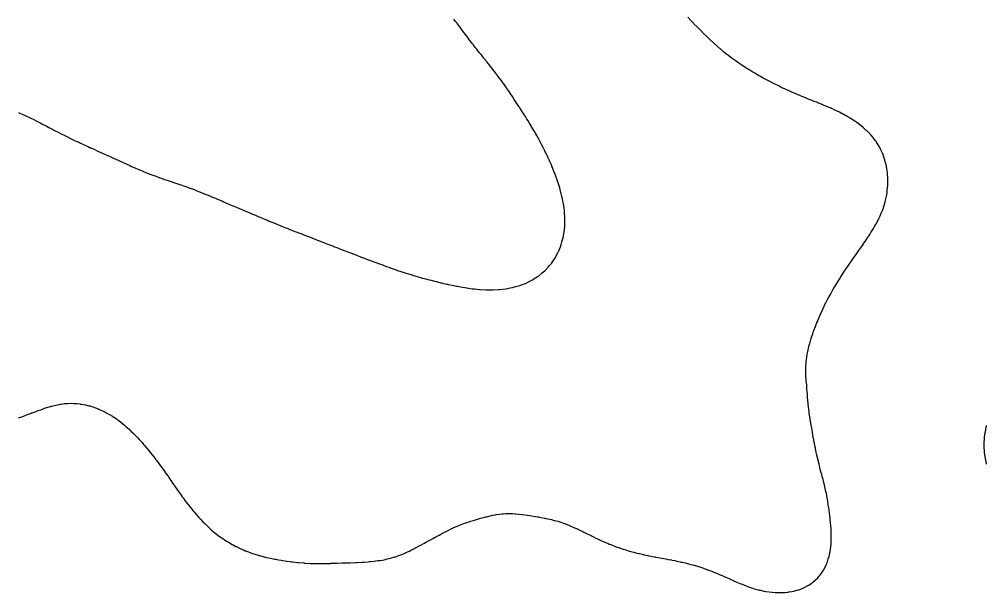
# Model space of a CAD drawing. Extents: x -717078 to -715000, y -984629 to -984000.
# Drawn here: x -715149.4 to -715000.5, y -984223.1 to -984134.9 of the extents above; entities that cross this region are included whole.
import ezdxf

# ---------------------------------------------------------------- set-up
doc = ezdxf.new("R2010")
doc.units = 0
doc.layers.add('buffer_B2_0_1_clip', color=7, linetype='Continuous')

msp = doc.modelspace()

# ---------------------------------------------------------------- linework, layer by layer
at = {"layer": 'buffer_B2_0_1_clip'}
for points in [[(-715149.5, -984196.19), (-715149.01, -984196.01), (-715149, -984196), (-715148.5, -984195.81), (-715148.27, -984195.73), (-715147.68, -984195.5), (-715147.55, -984195.45), (-715147.5, -984195.43), (-715147.39, -984195.39), (-715146.82, -984195.18), (-715146.5, -984195.05), (-715146.08, -984194.92), (-715145.82, -984194.82), (-715145.5, -984194.71), (-715145.34, -984194.66), (-715144.8, -984194.5), (-715144.57, -984194.43), (-715144.5, -984194.4), (-715144.37, -984194.37), (-715143.77, -984194.23), (-715143.5, -984194.16), (-715143.09, -984194.09), (-715142.93, -984194.07), (-715142.5, -984193.99), (-715142.03, -984193.97), (-715141.96, -984193.96), (-715141.5, -984193.94), (-715141.05, -984193.95), (-715140.96, -984193.96), (-715140.5, -984193.97), (-715140.04, -984194.04), (-715139.95, -984194.05), (-715139.5, -984194.11), (-715139.19, -984194.19), (-715138.69, -984194.31), (-715138.5, -984194.35), (-715138.39, -984194.39), (-715138.06, -984194.5), (-715137.64, -984194.64), (-715137.5, -984194.69), (-715137.16, -984194.84), (-715136.94, -984194.94), (-715136.5, -984195.14), (-715136.26, -984195.26), (-715135.8, -984195.5), (-715135.6, -984195.6), (-715135.5, -984195.66), (-715135.07, -984195.93), (-715134.98, -984195.98), (-715134.5, -984196.3), (-715134.38, -984196.38), (-715134.22, -984196.5), (-715133.81, -984196.81), (-715133.5, -984197.06), (-715133.26, -984197.26), (-715132.98, -984197.5), (-715132.73, -984197.73), (-715132.5, -984197.93), (-715132.21, -984198.21), (-715131.91, -984198.5), (-715131.7, -984198.7), (-715131.5, -984198.9), (-715131.21, -984199.21), (-715130.94, -984199.5), (-715130.73, -984199.73), (-715130.5, -984199.98), (-715130.26, -984200.26), (-715130.06, -984200.5), (-715129.8, -984200.8), (-715129.5, -984201.17), (-715129.35, -984201.35), (-715129.23, -984201.5), (-715128.91, -984201.91), (-715128.5, -984202.44), (-715128.47, -984202.47), (-715128.45, -984202.5), (-715128.31, -984202.69), (-715128.04, -984203.04), (-715127.7, -984203.5), (-715127.61, -984203.61), (-715127.5, -984203.77), (-715127.19, -984204.19), (-715126.97, -984204.5), (-715126.77, -984204.77), (-715126.5, -984205.17), (-715126.37, -984205.37), (-715126.28, -984205.5), (-715125.96, -984205.96), (-715125.79, -984206.21), (-715125.59, -984206.5), (-715125.55, -984206.55), (-715125.5, -984206.63), (-715125.14, -984207.14), (-715124.9, -984207.5), (-715124.73, -984207.73), (-715124.5, -984208.05), (-715124.31, -984208.31), (-715124.19, -984208.5), (-715123.89, -984208.89), (-715123.5, -984209.39), (-715123.45, -984209.45), (-715123.41, -984209.5), (-715123.05, -984209.95), (-715123.01, -984210.01), (-715122.61, -984210.5), (-715122.56, -984210.56), (-715122.5, -984210.62), (-715122.1, -984211.1), (-715121.75, -984211.5), (-715121.5, -984211.76), (-715121.15, -984212.15), (-715120.81, -984212.5), (-715120.65, -984212.65), (-715120.5, -984212.8), (-715120.14, -984213.14), (-715119.74, -984213.5), (-715119.61, -984213.61), (-715119.5, -984213.69), (-715119.05, -984214.05), (-715118.6, -984214.4), (-715118.5, -984214.48), (-715118.49, -984214.49), (-715118.47, -984214.5), (-715117.88, -984214.88), (-715117.5, -984215.13), (-715117.27, -984215.27), (-715116.89, -984215.5), (-715116.64, -984215.64), (-715116.5, -984215.72), (-715116.06, -984215.94), (-715115.98, -984215.98), (-715115.5, -984216.21), (-715115.3, -984216.3), (-715114.87, -984216.5), (-715114.61, -984216.61), (-715114.5, -984216.65), (-715114.26, -984216.74), (-715113.88, -984216.88), (-715113.5, -984217.02), (-715113.14, -984217.14), (-715112.74, -984217.26), (-715112.5, -984217.34), (-715112.37, -984217.37), (-715111.92, -984217.5), (-715111.59, -984217.59), (-715111.5, -984217.61), (-715111.36, -984217.64), (-715110.77, -984217.77), (-715110.5, -984217.83), (-715110.1, -984217.9), (-715109.93, -984217.93), (-715109.5, -984218.01), (-715109.08, -984218.08), (-715108.89, -984218.11), (-715108.5, -984218.18), (-715108.22, -984218.22), (-715107.72, -984218.28), (-715107.5, -984218.31), (-715107.33, -984218.33), (-715106.59, -984218.41), (-715106.5, -984218.42), (-715106.43, -984218.43), (-715105.6, -984218.5), (-715105.51, -984218.51), (-715105.5, -984218.51), (-715105.49, -984218.51), (-715104.56, -984218.56), (-715104.5, -984218.56), (-715104.44, -984218.56), (-715103.58, -984218.58), (-715103.5, -984218.58), (-715103.42, -984218.58), (-715102.58, -984218.58), (-715102.5, -984218.58), (-715102.43, -984218.57), (-715101.56, -984218.56), (-715101.5, -984218.56), (-715101.45, -984218.55), (-715100.53, -984218.53), (-715100.5, -984218.53), (-715100.47, -984218.52), (-715099.7, -984218.5), (-715099.51, -984218.49), (-715099.5, -984218.49), (-715099.49, -984218.49), (-715098.55, -984218.45), (-715098.5, -984218.45), (-715098.45, -984218.45), (-715097.59, -984218.41), (-715097.5, -984218.4), (-715097.4, -984218.4), (-715096.64, -984218.36), (-715096.5, -984218.36), (-715096.35, -984218.35), (-715095.7, -984218.3), (-715095.5, -984218.29), (-715095.27, -984218.27), (-715094.78, -984218.22), (-715094.5, -984218.19), (-715094.14, -984218.14), (-715093.9, -984218.1), (-715093.5, -984218.04), (-715093.05, -984217.95), (-715092.92, -984217.92), (-715092.5, -984217.83), (-715092.24, -984217.76), (-715091.57, -984217.57), (-715091.5, -984217.55), (-715091.46, -984217.54), (-715091.36, -984217.5), (-715090.74, -984217.26), (-715090.5, -984217.17), (-715090.03, -984216.97), (-715089.91, -984216.91), (-715089.5, -984216.73), (-715089.34, -984216.66), (-715089.01, -984216.5), (-715088.67, -984216.33), (-715088.5, -984216.23), (-715088.02, -984215.98), (-715087.93, -984215.93), (-715087.5, -984215.7), (-715087.37, -984215.63), (-715087.11, -984215.5), (-715086.73, -984215.27), (-715086.5, -984215.15), (-715086.08, -984214.92), (-715085.72, -984214.72), (-715085.5, -984214.6), (-715085.43, -984214.57), (-715085.3, -984214.5), (-715084.79, -984214.21), (-715084.5, -984214.06), (-715084.13, -984213.87), (-715083.59, -984213.59), (-715083.5, -984213.55), (-715083.47, -984213.53), (-715083.4, -984213.5), (-715082.8, -984213.2), (-715082.5, -984213.06), (-715082.11, -984212.89), (-715081.74, -984212.74), (-715081.5, -984212.64), (-715081.4, -984212.6), (-715081.12, -984212.5), (-715080.67, -984212.33), (-715080.5, -984212.27), (-715080.16, -984212.16), (-715079.92, -984212.08), (-715079.5, -984211.95), (-715079.16, -984211.84), (-715078.7, -984211.7), (-715078.5, -984211.64), (-715078.39, -984211.61), (-715077.97, -984211.5), (-715077.6, -984211.4), (-715077.5, -984211.38), (-715076.5, -984211.15), (-715076.08, -984211.08), (-715075.94, -984211.06), (-715075.5, -984210.99), (-715075.05, -984210.95), (-715074.94, -984210.94), (-715074.5, -984210.91), (-715074.09, -984210.91), (-715073.91, -984210.91), (-715073.5, -984210.91), (-715073.05, -984210.95), (-715072.96, -984210.96), (-715072.5, -984210.99), (-715072.05, -984211.05), (-715071.94, -984211.06), (-715071.5, -984211.11), (-715071.16, -984211.16), (-715070.79, -984211.21), (-715070.5, -984211.26), (-715070.29, -984211.29), (-715069.6, -984211.4), (-715069.5, -984211.42), (-715069.43, -984211.43), (-715069.06, -984211.5), (-715068.59, -984211.59), (-715068.5, -984211.61), (-715068.36, -984211.64), (-715067.76, -984211.76), (-715067.5, -984211.82), (-715067.06, -984211.94), (-715066.96, -984211.96), (-715066.5, -984212.09), (-715066.19, -984212.19), (-715065.61, -984212.39), (-715065.5, -984212.43), (-715065.45, -984212.45), (-715065.33, -984212.5), (-715064.73, -984212.73), (-715064.5, -984212.82), (-715064.03, -984213.03), (-715063.92, -984213.08), (-715063.5, -984213.27), (-715063.34, -984213.34), (-715063.03, -984213.5), (-715062.67, -984213.67), (-715062.5, -984213.75), (-715062, -984214), (-715062, -984214), (-715061.5, -984214.24), (-715061.33, -984214.33), (-715061, -984214.5), (-715060.66, -984214.66), (-715060.5, -984214.73), (-715060.08, -984214.92), (-715059.97, -984214.97), (-715059.5, -984215.18), (-715059.28, -984215.28), (-715058.77, -984215.5), (-715058.58, -984215.58), (-715058.5, -984215.61), (-715058.32, -984215.68), (-715057.86, -984215.86), (-715057.5, -984215.99), (-715057.13, -984216.13), (-715056.74, -984216.26), (-715056.5, -984216.35), (-715056.38, -984216.38), (-715056.03, -984216.5), (-715055.5, -984216.66), (-715055.29, -984216.71), (-715054.83, -984216.83), (-715054.5, -984216.92), (-715054.03, -984217.03), (-715053.95, -984217.05), (-715053.5, -984217.16), (-715053.22, -984217.22), (-715052.65, -984217.35), (-715052.5, -984217.38), (-715052.4, -984217.4), (-715051.95, -984217.5), (-715051.57, -984217.57), (-715051.5, -984217.59), (-715051.39, -984217.61), (-715050.73, -984217.73), (-715050.5, -984217.77), (-715050.17, -984217.83), (-715049.88, -984217.88), (-715049.5, -984217.95), (-715049.03, -984218.03), (-715048.95, -984218.05), (-715048.5, -984218.14), (-715048.2, -984218.2), (-715047.69, -984218.31), (-715047.5, -984218.35), (-715047.38, -984218.38), (-715046.87, -984218.5), (-715046.57, -984218.57), (-715046.5, -984218.59), (-715046.38, -984218.62), (-715045.77, -984218.77), (-715045.5, -984218.85), (-715045, -984219), (-715045, -984219), (-715044.5, -984219.16), (-715044.25, -984219.25), (-715043.55, -984219.5), (-715043.51, -984219.51), (-715043.5, -984219.52), (-715043.47, -984219.53), (-715042.78, -984219.78), (-715042.5, -984219.89), (-715042.07, -984220.07), (-715041.83, -984220.17), (-715041.5, -984220.31), (-715041.37, -984220.37), (-715041.1, -984220.5), (-715040.68, -984220.68), (-715040.5, -984220.75), (-715040.04, -984220.96), (-715039.98, -984220.98), (-715039.5, -984221.2), (-715039.3, -984221.3), (-715038.85, -984221.5), (-715038.6, -984221.6), (-715038.5, -984221.64), (-715038.27, -984221.73), (-715037.88, -984221.88), (-715037.5, -984222.03), (-715037.15, -984222.15), (-715036.68, -984222.32), (-715036.5, -984222.38), (-715036.41, -984222.41), (-715036.11, -984222.5), (-715035.63, -984222.63), (-715035.5, -984222.66), (-715035.3, -984222.7), (-715034.81, -984222.81), (-715034.5, -984222.87), (-715033.5, -984223), (-715033.03, -984223.03), (-715032.97, -984223.03), (-715032.5, -984223.06), (-715032.04, -984223.04), (-715031.96, -984223.04), (-715031.5, -984223.03), (-715031.03, -984222.97), (-715030.96, -984222.96), (-715030.5, -984222.9), (-715030.18, -984222.82), (-715029.7, -984222.7), (-715029.5, -984222.65), (-715029.39, -984222.61), (-715029.1, -984222.5), (-715028.68, -984222.32), (-715028.5, -984222.24), (-715028.03, -984221.97), (-715027.89, -984221.89), (-715027.5, -984221.66), (-715027.41, -984221.59), (-715027.29, -984221.5), (-715026.87, -984221.13), (-715026.5, -984220.78), (-715026.36, -984220.64), (-715026.24, -984220.5), (-715025.93, -984220.07), (-715025.62, -984219.62), (-715025.54, -984219.5), (-715025.52, -984219.48), (-715025.5, -984219.43), (-715025.2, -984218.8), (-715025.07, -984218.5), (-715024.93, -984218.07), (-715024.87, -984217.87), (-715024.75, -984217.5), (-715024.55, -984216.5), (-715024.55, -984216.45), (-715024.5, -984216.03), (-715024.45, -984215.55), (-715024.45, -984215.5), (-715024.45, -984215.45), (-715024.42, -984214.58), (-715024.42, -984214.5), (-715024.42, -984214.42), (-715024.44, -984213.56), (-715024.45, -984213.5), (-715024.45, -984213.45), (-715024.5, -984212.59), (-715024.51, -984212.51), (-715024.51, -984212.5), (-715024.51, -984212.49), (-715024.59, -984211.59), (-715024.6, -984211.5), (-715024.62, -984211.38), (-715024.7, -984210.7), (-715024.73, -984210.5), (-715024.76, -984210.24), (-715024.83, -984209.83), (-715024.87, -984209.5), (-715024.95, -984209.05), (-715024.96, -984208.96), (-715025.04, -984208.5), (-715025.12, -984208.12), (-715025.17, -984207.83), (-715025.24, -984207.5), (-715025.29, -984207.29), (-715025.45, -984206.55), (-715025.46, -984206.5), (-715025.47, -984206.47), (-715025.5, -984206.33), (-715025.68, -984205.68), (-715025.72, -984205.5), (-715025.81, -984205.19), (-715025.89, -984204.89), (-715026, -984204.5), (-715026.1, -984204.1), (-715026.17, -984203.83), (-715026.25, -984203.5), (-715026.3, -984203.3), (-715026.49, -984202.51), (-715026.49, -984202.5), (-715026.49, -984202.49), (-715026.5, -984202.47), (-715026.69, -984201.69), (-715026.73, -984201.5), (-715026.79, -984201.21), (-715026.86, -984200.86), (-715026.93, -984200.5), (-715027.02, -984200.02), (-715027.03, -984199.97), (-715027.12, -984199.5), (-715027.18, -984199.18), (-715027.26, -984198.74), (-715027.31, -984198.5), (-715027.33, -984198.33), (-715027.48, -984197.52), (-715027.48, -984197.5), (-715027.48, -984197.48), (-715027.5, -984197.37), (-715027.63, -984196.63), (-715027.65, -984196.5), (-715027.68, -984196.32), (-715027.76, -984195.76), (-715027.8, -984195.5), (-715027.84, -984195.16), (-715027.88, -984194.88), (-715027.92, -984194.5), (-715027.96, -984194.04), (-715027.97, -984193.97), (-715028.01, -984193.5), (-715028.05, -984193.05), (-715028.06, -984192.94), (-715028.1, -984192.5), (-715028.13, -984192.13), (-715028.16, -984191.84), (-715028.18, -984191.5), (-715028.2, -984191.2), (-715028.24, -984190.76), (-715028.26, -984190.5), (-715028.27, -984190.27), (-715028.31, -984189.69), (-715028.31, -984189.5), (-715028.31, -984189.31), (-715028.32, -984188.68), (-715028.32, -984188.5), (-715028.31, -984188.31), (-715028.28, -984187.72), (-715028.27, -984187.5), (-715028.23, -984187.23), (-715028.18, -984186.82), (-715028.14, -984186.5), (-715028.05, -984186.05), (-715028.04, -984185.96), (-715027.94, -984185.5), (-715027.85, -984185.15), (-715027.73, -984184.73), (-715027.67, -984184.5), (-715027.63, -984184.37), (-715027.5, -984183.97), (-715027.39, -984183.61), (-715027.35, -984183.5), (-715027.27, -984183.27), (-715027.13, -984182.87), (-715027, -984182.5), (-715026.86, -984182.14), (-715026.68, -984181.68), (-715026.61, -984181.5), (-715026.58, -984181.42), (-715026.5, -984181.25), (-715026.29, -984180.71), (-715026.19, -984180.5), (-715025.98, -984180.02), (-715025.95, -984179.95), (-715025.74, -984179.5), (-715025.66, -984179.34), (-715025.5, -984179.01), (-715025.34, -984178.66), (-715025.25, -984178.5), (-715025, -984178), (-715024.99, -984177.99), (-715024.72, -984177.5), (-715024.64, -984177.36), (-715024.5, -984177.11), (-715024.29, -984176.71), (-715024.16, -984176.5), (-715023.92, -984176.08), (-715023.68, -984175.68), (-715023.57, -984175.5), (-715023.54, -984175.46), (-715023.5, -984175.39), (-715023.17, -984174.83), (-715022.96, -984174.5), (-715022.78, -984174.22), (-715022.5, -984173.79), (-715022.39, -984173.61), (-715022.31, -984173.5), (-715021.99, -984173.01), (-715021.93, -984172.93), (-715021.63, -984172.5), (-715021.58, -984172.42), (-715021.5, -984172.32), (-715021.17, -984171.83), (-715020.93, -984171.5), (-715020.75, -984171.25), (-715020.5, -984170.91), (-715020.33, -984170.67), (-715020.22, -984170.5), (-715019.92, -984170.08), (-715019.53, -984169.53), (-715019.51, -984169.5), (-715019.51, -984169.49), (-715019.5, -984169.49), (-715019.11, -984168.89), (-715018.84, -984168.5), (-715018.71, -984168.29), (-715018.5, -984167.99), (-715018.31, -984167.69), (-715018.2, -984167.5), (-715017.94, -984167.06), (-715017.74, -984166.74), (-715017.6, -984166.5), (-715017.56, -984166.44), (-715017.5, -984166.33), (-715017.22, -984165.78), (-715017.07, -984165.5), (-715016.89, -984165.11), (-715016.72, -984164.72), (-715016.62, -984164.5), (-715016.59, -984164.41), (-715016.5, -984164.18), (-715016.32, -984163.68), (-715016.26, -984163.5), (-715016.18, -984163.18), (-715016.1, -984162.9), (-715016, -984162.5), (-715015.92, -984162.08), (-715015.88, -984161.88), (-715015.81, -984161.5), (-715015.79, -984161.21), (-715015.74, -984160.74), (-715015.72, -984160.5), (-715015.71, -984160.29), (-715015.7, -984159.7), (-715015.7, -984159.5), (-715015.71, -984159.29), (-715015.75, -984158.75), (-715015.76, -984158.5), (-715015.81, -984158.19), (-715015.86, -984157.86), (-715015.91, -984157.5), (-715016.03, -984157.03), (-715016.05, -984156.95), (-715016.16, -984156.5), (-715016.25, -984156.25), (-715016.5, -984155.53), (-715016.51, -984155.51), (-715016.51, -984155.5), (-715016.52, -984155.48), (-715016.84, -984154.84), (-715017, -984154.5), (-715017.19, -984154.19), (-715017.5, -984153.7), (-715017.58, -984153.58), (-715017.64, -984153.5), (-715018.03, -984153.03), (-715018.3, -984152.7), (-715018.46, -984152.5), (-715018.5, -984152.46), (-715019, -984152), (-715019.08, -984151.92), (-715019.5, -984151.52), (-715019.51, -984151.51), (-715019.53, -984151.5), (-715020.08, -984151.08), (-715020.5, -984150.76), (-715020.65, -984150.65), (-715020.87, -984150.5), (-715021.26, -984150.26), (-715021.5, -984150.1), (-715021.88, -984149.88), (-715022.49, -984149.51), (-715022.5, -984149.5), (-715022.5, -984149.5), (-715022.51, -984149.5), (-715023.17, -984149.17), (-715023.5, -984149), (-715023.85, -984148.85), (-715024.44, -984148.56), (-715024.5, -984148.53), (-715024.52, -984148.52), (-715024.58, -984148.5), (-715025.23, -984148.23), (-715025.5, -984148.12), (-715025.94, -984147.94), (-715026.14, -984147.86), (-715026.5, -984147.71), (-715026.65, -984147.65), (-715027.03, -984147.5), (-715027.37, -984147.37), (-715027.5, -984147.32), (-715027.8, -984147.2), (-715028.09, -984147.09), (-715028.5, -984146.92), (-715028.81, -984146.81), (-715029.49, -984146.51), (-715029.5, -984146.51), (-715029.5, -984146.5), (-715029.51, -984146.5), (-715030.21, -984146.21), (-715030.5, -984146.08), (-715030.9, -984145.9), (-715031.27, -984145.73), (-715031.5, -984145.62), (-715031.58, -984145.58), (-715031.75, -984145.5), (-715032.26, -984145.26), (-715032.5, -984145.14), (-715032.93, -984144.93), (-715033.21, -984144.79), (-715033.5, -984144.64), (-715033.59, -984144.59), (-715033.77, -984144.5), (-715034.26, -984144.26), (-715034.5, -984144.12), (-715034.91, -984143.91), (-715035.33, -984143.67), (-715035.5, -984143.58), (-715035.55, -984143.55), (-715035.64, -984143.5), (-715036.19, -984143.19), (-715036.5, -984143.01), (-715036.82, -984142.82), (-715037.33, -984142.5), (-715037.44, -984142.44), (-715037.5, -984142.4), (-715037.79, -984142.21), (-715038.05, -984142.05), (-715038.5, -984141.74), (-715038.64, -984141.64), (-715038.84, -984141.5), (-715039.23, -984141.23), (-715039.5, -984141.03), (-715039.81, -984140.81), (-715040.2, -984140.5), (-715040.37, -984140.37), (-715040.5, -984140.27), (-715040.93, -984139.93), (-715041.42, -984139.5), (-715041.47, -984139.47), (-715041.5, -984139.43), (-715041.98, -984139.02), (-715042, -984139), (-715042.5, -984138.55), (-715042.52, -984138.52), (-715042.55, -984138.5), (-715043.04, -984138.04), (-715043.5, -984137.6), (-715043.55, -984137.55), (-715043.6, -984137.5), (-715044.06, -984137.06), (-715044.5, -984136.61), (-715044.56, -984136.56), (-715044.61, -984136.5), (-715045.06, -984136.06), (-715045.5, -984135.61), (-715045.55, -984135.55), (-715045.6, -984135.5), (-715046.05, -984135.05), (-715046.5, -984134.55)], [(-715149.5, -984149.2), (-715149.3, -984149.3), (-715148.87, -984149.5), (-715148.61, -984149.61), (-715148.5, -984149.67), (-715148.18, -984149.82), (-715147.93, -984149.93), (-715147.5, -984150.14), (-715147.26, -984150.26), (-715146.8, -984150.5), (-715146.6, -984150.6), (-715146.5, -984150.65), (-715146.2, -984150.8), (-715145.94, -984150.94), (-715145.5, -984151.16), (-715145.28, -984151.28), (-715144.86, -984151.5), (-715144.62, -984151.62), (-715144.5, -984151.68), (-715144.13, -984151.87), (-715143.96, -984151.96), (-715143.5, -984152.19), (-715143.3, -984152.3), (-715142.93, -984152.5), (-715142.5, -984152.71), (-715142.07, -984152.93), (-715141.97, -984152.97), (-715141.5, -984153.21), (-715141.31, -984153.31), (-715140.91, -984153.5), (-715140.63, -984153.63), (-715140.5, -984153.69), (-715140.15, -984153.85), (-715139.95, -984153.95), (-715139.5, -984154.15), (-715139.26, -984154.26), (-715138.76, -984154.5), (-715138.58, -984154.58), (-715138.5, -984154.61), (-715138.3, -984154.7), (-715137.88, -984154.88), (-715137.5, -984155.06), (-715137.19, -984155.19), (-715136.51, -984155.5), (-715136.5, -984155.5), (-715136.5, -984155.5), (-715136.49, -984155.51), (-715135.81, -984155.81), (-715135.5, -984155.94), (-715135.12, -984156.12), (-715134.68, -984156.32), (-715134.5, -984156.4), (-715134.43, -984156.43), (-715134.29, -984156.5), (-715133.74, -984156.74), (-715133.5, -984156.85), (-715133.06, -984157.06), (-715132.84, -984157.16), (-715132.5, -984157.32), (-715132.38, -984157.38), (-715132.12, -984157.5), (-715131.69, -984157.69), (-715131.5, -984157.77), (-715131.02, -984157.98), (-715130.99, -984157.99), (-715130.5, -984158.21), (-715130.29, -984158.29), (-715129.8, -984158.5), (-715129.58, -984158.58), (-715129.5, -984158.62), (-715129.32, -984158.68), (-715128.85, -984158.85), (-715128.5, -984158.98), (-715128.11, -984159.11), (-715127.75, -984159.25), (-715127.5, -984159.34), (-715127.38, -984159.38), (-715127.02, -984159.5), (-715126.63, -984159.63), (-715126.5, -984159.68), (-715126.24, -984159.76), (-715125.88, -984159.88), (-715125.5, -984160.01), (-715125.13, -984160.13), (-715124.72, -984160.28), (-715124.5, -984160.36), (-715124.39, -984160.39), (-715124.11, -984160.5), (-715123.66, -984160.66), (-715123.5, -984160.72), (-715123.16, -984160.84), (-715122.92, -984160.92), (-715122.5, -984161.08), (-715122.19, -984161.19), (-715121.55, -984161.45), (-715121.5, -984161.47), (-715121.48, -984161.48), (-715121.42, -984161.5), (-715120.76, -984161.76), (-715120.5, -984161.86), (-715120.05, -984162.05), (-715119.89, -984162.11), (-715119.5, -984162.28), (-715119.34, -984162.34), (-715118.99, -984162.5), (-715118.64, -984162.64), (-715118.5, -984162.7), (-715118.14, -984162.86), (-715117.94, -984162.94), (-715117.5, -984163.14), (-715117.24, -984163.24), (-715116.66, -984163.5), (-715116.55, -984163.55), (-715116.5, -984163.57), (-715116.39, -984163.61), (-715115.84, -984163.84), (-715115.5, -984163.98), (-715115.13, -984164.13), (-715114.66, -984164.34), (-715114.5, -984164.41), (-715114.44, -984164.44), (-715114.29, -984164.5), (-715113.73, -984164.73), (-715113.5, -984164.83), (-715113.03, -984165.03), (-715112.93, -984165.07), (-715112.5, -984165.25), (-715112.32, -984165.32), (-715111.92, -984165.5), (-715111.62, -984165.62), (-715111.5, -984165.67), (-715111.21, -984165.79), (-715110.91, -984165.91), (-715110.5, -984166.08), (-715110.2, -984166.2), (-715109.51, -984166.49), (-715109.5, -984166.49), (-715109.49, -984166.49), (-715109.48, -984166.5), (-715108.78, -984166.78), (-715108.5, -984166.89), (-715108.06, -984167.06), (-715107.85, -984167.15), (-715107.5, -984167.29), (-715107.35, -984167.35), (-715106.97, -984167.5), (-715106.63, -984167.63), (-715106.5, -984167.68), (-715106.21, -984167.79), (-715105.9, -984167.9), (-715105.5, -984168.06), (-715105.18, -984168.18), (-715104.59, -984168.41), (-715104.5, -984168.45), (-715104.46, -984168.46), (-715104.36, -984168.5), (-715103.73, -984168.73), (-715103.5, -984168.83), (-715103.01, -984169.01), (-715102.97, -984169.03), (-715102.5, -984169.22), (-715102.29, -984169.29), (-715101.79, -984169.5), (-715101.58, -984169.58), (-715101.5, -984169.61), (-715101.31, -984169.69), (-715100.86, -984169.86), (-715100.5, -984170), (-715100.14, -984170.14), (-715099.68, -984170.32), (-715099.5, -984170.39), (-715099.42, -984170.42), (-715099.22, -984170.5), (-715098.7, -984170.7), (-715098.5, -984170.77), (-715098.06, -984170.94), (-715097.97, -984170.97), (-715097.5, -984171.16), (-715097.25, -984171.25), (-715096.62, -984171.5), (-715096.53, -984171.53), (-715096.5, -984171.54), (-715096.43, -984171.57), (-715095.8, -984171.8), (-715095.5, -984171.91), (-715095.07, -984172.07), (-715094.84, -984172.16), (-715094.5, -984172.29), (-715094.35, -984172.35), (-715093.93, -984172.5), (-715093.61, -984172.61), (-715093.5, -984172.66), (-715093.26, -984172.74), (-715092.88, -984172.88), (-715092.5, -984173.02), (-715092.15, -984173.15), (-715091.68, -984173.32), (-715091.5, -984173.38), (-715091.41, -984173.41), (-715091.17, -984173.5), (-715090.67, -984173.67), (-715090.5, -984173.73), (-715090.17, -984173.83), (-715089.91, -984173.91), (-715089.5, -984174.05), (-715089.15, -984174.15), (-715088.71, -984174.29), (-715088.5, -984174.35), (-715088.38, -984174.38), (-715087.98, -984174.5), (-715087.6, -984174.6), (-715087.5, -984174.63), (-715087.32, -984174.68), (-715086.81, -984174.81), (-715086.5, -984174.89), (-715086.01, -984175.01), (-715085.98, -984175.02), (-715085.5, -984175.14), (-715085.21, -984175.21), (-715084.65, -984175.35), (-715084.5, -984175.39), (-715084.41, -984175.41), (-715084.04, -984175.5), (-715083.6, -984175.6), (-715083.5, -984175.62), (-715083.35, -984175.65), (-715082.77, -984175.77), (-715082.5, -984175.83), (-715082.09, -984175.91), (-715081.94, -984175.94), (-715081.5, -984176.03), (-715080.5, -984176.2), (-715080.24, -984176.24), (-715079.69, -984176.31), (-715079.5, -984176.34), (-715079.35, -984176.35), (-715078.57, -984176.43), (-715078.5, -984176.44), (-715078.44, -984176.44), (-715077.51, -984176.49), (-715077.5, -984176.49), (-715077.49, -984176.49), (-715076.51, -984176.49), (-715076.5, -984176.49), (-715076.49, -984176.49), (-715075.56, -984176.44), (-715075.5, -984176.43), (-715074.5, -984176.31), (-715074.27, -984176.27), (-715073.82, -984176.18), (-715073.5, -984176.12), (-715073.01, -984175.99), (-715072.98, -984175.98), (-715072.5, -984175.85), (-715072.24, -984175.76), (-715071.5, -984175.5), (-715071.5, -984175.5), (-715071.5, -984175.5), (-715071.5, -984175.5), (-715070.83, -984175.17), (-715070.5, -984175.01), (-715070.18, -984174.82), (-715069.67, -984174.5), (-715069.57, -984174.43), (-715069.5, -984174.38), (-715069.01, -984173.99), (-715068.9, -984173.9), (-715068.5, -984173.57), (-715068.47, -984173.53), (-715068.43, -984173.5), (-715067.98, -984173.02), (-715067.77, -984172.77), (-715067.53, -984172.5), (-715067.52, -984172.48), (-715067.5, -984172.46), (-715067.12, -984171.88), (-715066.86, -984171.5), (-715066.74, -984171.26), (-715066.5, -984170.81), (-715066.4, -984170.6), (-715066.35, -984170.5), (-715066.25, -984170.25), (-715066.11, -984169.89), (-715065.97, -984169.5), (-715065.87, -984169.13), (-715065.77, -984168.77), (-715065.69, -984168.5), (-715065.51, -984167.5), (-715065.5, -984167.38), (-715065.43, -984166.57), (-715065.42, -984166.5), (-715065.41, -984165.5), (-715065.42, -984165.42), (-715065.47, -984164.53), (-715065.47, -984164.5), (-715065.47, -984164.47), (-715065.5, -984164.25), (-715065.59, -984163.59), (-715065.6, -984163.5), (-715065.62, -984163.38), (-715065.74, -984162.74), (-715065.78, -984162.5), (-715065.87, -984162.13), (-715065.92, -984161.92), (-715066.02, -984161.5), (-715066.13, -984161.13), (-715066.22, -984160.78), (-715066.3, -984160.5), (-715066.35, -984160.35), (-715066.5, -984159.88), (-715066.6, -984159.6), (-715066.63, -984159.5), (-715066.71, -984159.29), (-715066.87, -984158.87), (-715067, -984158.5), (-715067.15, -984158.15), (-715067.34, -984157.66), (-715067.41, -984157.5), (-715067.43, -984157.43), (-715067.5, -984157.28), (-715067.74, -984156.74), (-715067.85, -984156.5), (-715068.06, -984156.06), (-715068.16, -984155.84), (-715068.31, -984155.5), (-715068.38, -984155.38), (-715068.5, -984155.12), (-715068.71, -984154.71), (-715068.81, -984154.5), (-715069.05, -984154.05), (-715069.16, -984153.84), (-715069.33, -984153.5), (-715069.4, -984153.4), (-715069.5, -984153.2), (-715069.76, -984152.76), (-715069.9, -984152.5), (-715070.12, -984152.12), (-715070.43, -984151.57), (-715070.47, -984151.5), (-715070.48, -984151.48), (-715070.5, -984151.45), (-715070.87, -984150.87), (-715071.08, -984150.5), (-715071.25, -984150.25), (-715071.5, -984149.83), (-715071.63, -984149.63), (-715071.71, -984149.5), (-715072.02, -984149.02), (-715072.1, -984148.9), (-715072.35, -984148.5), (-715072.41, -984148.41), (-715072.5, -984148.27), (-715072.81, -984147.81), (-715073, -984147.5), (-715073.21, -984147.21), (-715073.5, -984146.76), (-715073.6, -984146.6), (-715073.67, -984146.5), (-715074.01, -984146.01), (-715074.05, -984145.95), (-715074.35, -984145.5), (-715074.41, -984145.41), (-715074.5, -984145.29), (-715074.83, -984144.83), (-715075.06, -984144.5), (-715075.25, -984144.25), (-715075.5, -984143.91), (-715075.68, -984143.68), (-715075.8, -984143.5), (-715076.11, -984143.11), (-715076.5, -984142.58), (-715076.54, -984142.54), (-715076.56, -984142.5), (-715076.86, -984142.14), (-715076.99, -984141.99), (-715077.36, -984141.5), (-715077.42, -984141.43), (-715077.5, -984141.33), (-715077.88, -984140.88), (-715078.17, -984140.5), (-715078.32, -984140.32), (-715078.5, -984140.09), (-715078.76, -984139.76), (-715078.97, -984139.5), (-715079.21, -984139.21), (-715079.5, -984138.81), (-715079.64, -984138.64), (-715079.74, -984138.5), (-715080.08, -984138.08), (-715080.48, -984137.52), (-715080.49, -984137.5), (-715080.5, -984137.5), (-715080.5, -984137.49), (-715080.94, -984136.94), (-715081.26, -984136.5), (-715081.36, -984136.36), (-715081.5, -984136.18), (-715081.8, -984135.8), (-715082.01, -984135.5), (-715082.23, -984135.23), (-715082.5, -984134.85)], [(-715000.5, -984203.31), (-715000.65, -984202.65), (-715000.68, -984202.5), (-715000.82, -984201.5), (-715000.84, -984201.16), (-715000.86, -984200.86), (-715000.88, -984200.5), (-715000.87, -984200.13), (-715000.86, -984199.86), (-715000.85, -984199.5), (-715000.81, -984199.19), (-715000.76, -984198.76), (-715000.73, -984198.5), (-715000.69, -984198.31), (-715000.55, -984197.55), (-715000.54, -984197.5), (-715000.53, -984197.47), (-715000.5, -984197.36)]]:
    msp.add_lwpolyline(points, dxfattribs=at)

doc.saveas('drawing.dxf')
